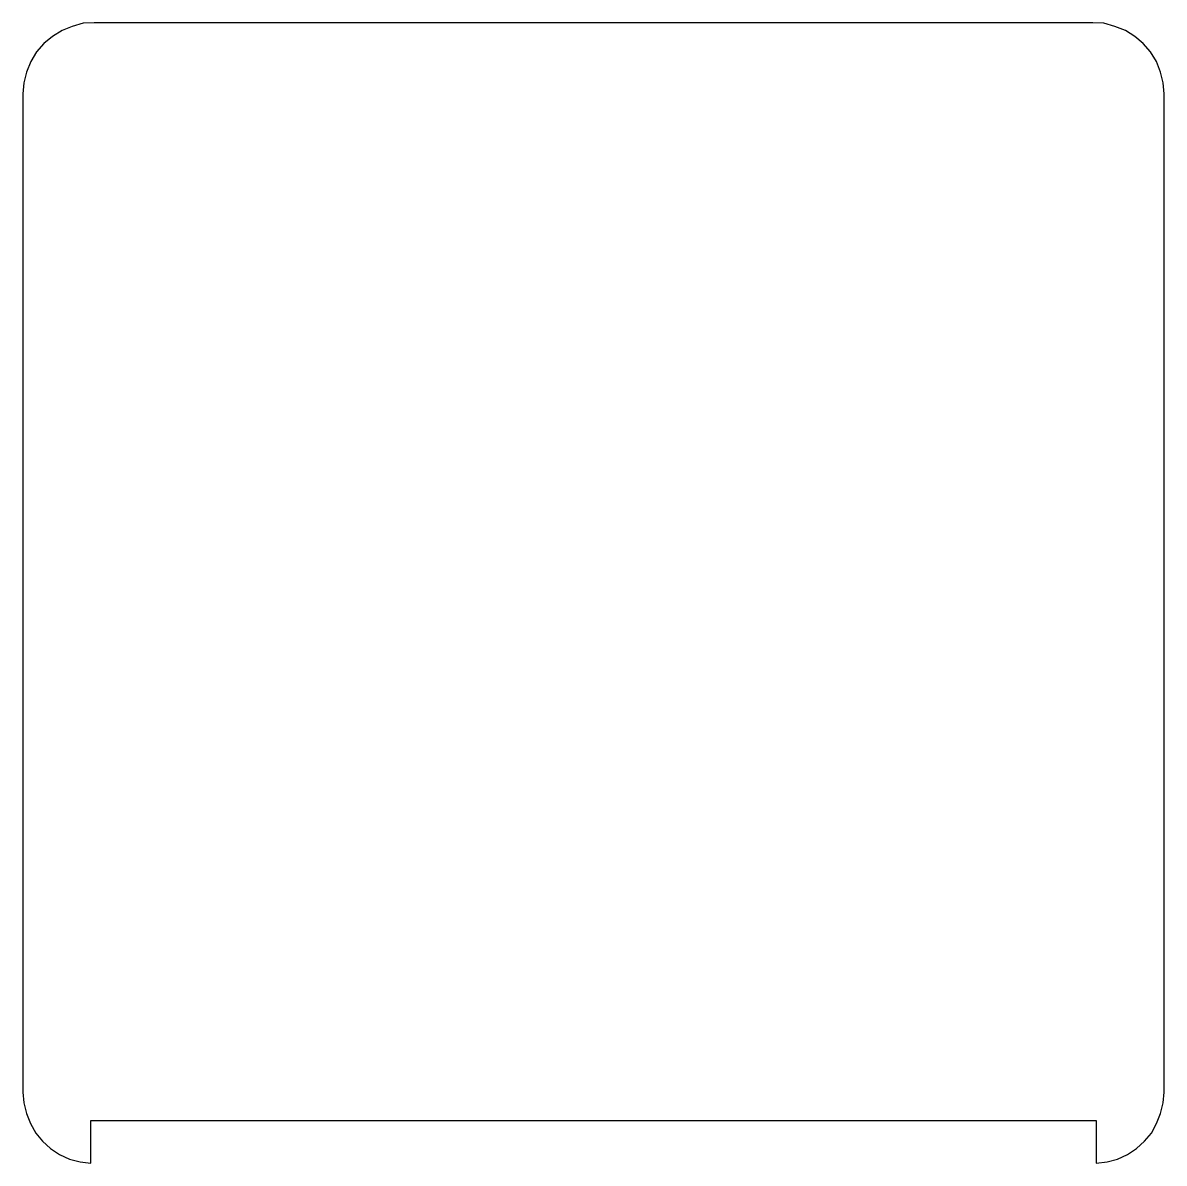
# Model space of a CAD drawing. Extents: x -273.2 to -193.2, y 167.9 to 247.9.
import ezdxf

# ---------------------------------------------------------------- set-up
doc = ezdxf.new("R2010")
doc.units = 0
doc.layers.add('Layer_1', color=7, linetype='CONTINUOUS')

msp = doc.modelspace()

# ---------------------------------------------------------------- linework, layer by layer
at = {"layer": 'Layer_1', "color": 7}
for points in [[(-268.180256, 247.875114), (-268.956367, 247.839836), (-269.732478, 247.628169), (-270.438033, 247.345947), (-271.108311, 246.922614), (-271.708033, 246.428725), (-272.2372, 245.829003), (-272.625256, 245.158725), (-272.942756, 244.417892), (-273.119144, 243.677058), (-273.1897, 242.900947)], [(-198.189146, 247.875114), (-268.180256, 247.875114)], [(-193.179702, 242.900947), (-193.250257, 243.677058), (-193.426646, 244.417892), (-193.708868, 245.158725), (-194.132202, 245.829003), (-194.661368, 246.428725), (-195.225813, 246.922614), (-195.896091, 247.345947), (-196.636924, 247.628169), (-197.413035, 247.839836), (-198.189146, 247.875114)], [(-273.1897, 242.900947), (-273.1897, 172.87456)], [(-193.179702, 172.87456), (-193.179702, 242.900947)], [(-273.1897, 172.87456), (-273.119144, 172.133727), (-272.942756, 171.392893), (-272.660533, 170.687338), (-272.272478, 170.01706), (-271.813867, 169.452616), (-271.249422, 168.923449), (-270.614422, 168.500116), (-269.908867, 168.182616), (-269.168033, 168.006227), (-268.4272, 167.900393)], [(-197.942202, 167.900393), (-197.166091, 168.006227), (-196.460535, 168.182616), (-195.754979, 168.500116), (-195.11998, 168.923449), (-194.555535, 169.452616), (-194.061646, 170.01706), (-193.708868, 170.687338), (-193.426646, 171.392893), (-193.250257, 172.133727), (-193.179702, 172.87456)], [(-268.4272, 170.899004), (-197.942202, 170.899004)], [(-268.4272, 167.900393), (-268.4272, 170.899004)], [(-197.942202, 170.899004), (-197.942202, 167.900393)]]:
    msp.add_lwpolyline(points, dxfattribs=at)

doc.saveas('drawing.dxf')
